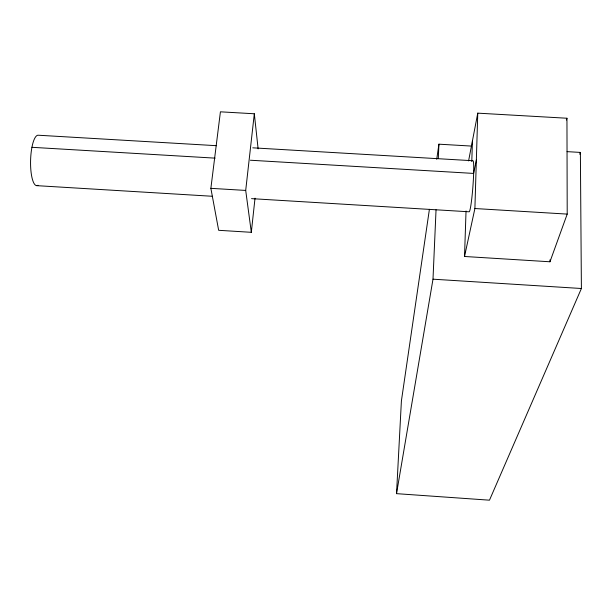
<?xml version="1.0" encoding="UTF-8"?>
<svg xmlns="http://www.w3.org/2000/svg" width="612" height="612" viewBox="0 0 612 612"><rect width="100%" height="100%" fill="white"/><g stroke="black" fill="none" stroke-linecap="round" stroke-linejoin="round"><path stroke-width="0.92" d="M466.038 210.979L464.523 256.482L549.958 261.775L549.966 259.87M464.523 256.482L474.897 208.531L477.765 113.151L566.949 118.238L567.209 214.101L549.958 261.775M471.791 161.514L472.449 140.783M567.087 151.638L580.375 152.419L581.4 288.504L489.478 500.18L396.522 493.654L432.998 279.187L436.042 209.778M438.299 158.439L438.926 144.18L471.202 146.061M396.522 493.654L401.403 400.914L429.41 209.304M258.126 148.877L254.317 113.771L220.419 111.82L210.872 188.335L218.66 230.303L251.318 232.315L255.028 198.166M251.318 232.315L245.703 190.431L254.317 113.771M436.716 159.281L438.926 144.18M468.578 160.933L477.765 113.151M476.358 160.015L473.627 173.425L250.4 160.229M566.383 120.036L566.949 118.238M579.748 154.224L580.375 152.419M216.556 145.694L38.349 135.229A25.23 6.847 -88.4 0 0 30.562 162.226A25.23 6.847 -88.4 0 0 38.005 185.26M252.771 147.821L472.908 160.742A25.605 1.882 -85.7 0 1 472.923 186.385A25.605 1.882 -85.7 0 1 469.113 211.79L251.532 198.64M31.931 147.308L215.103 158.141M210.872 188.335L245.703 190.431M474.897 208.531L567.209 214.101M36.812 185.658L212.402 196.276M432.998 279.187L581.4 288.504"/></g></svg>
